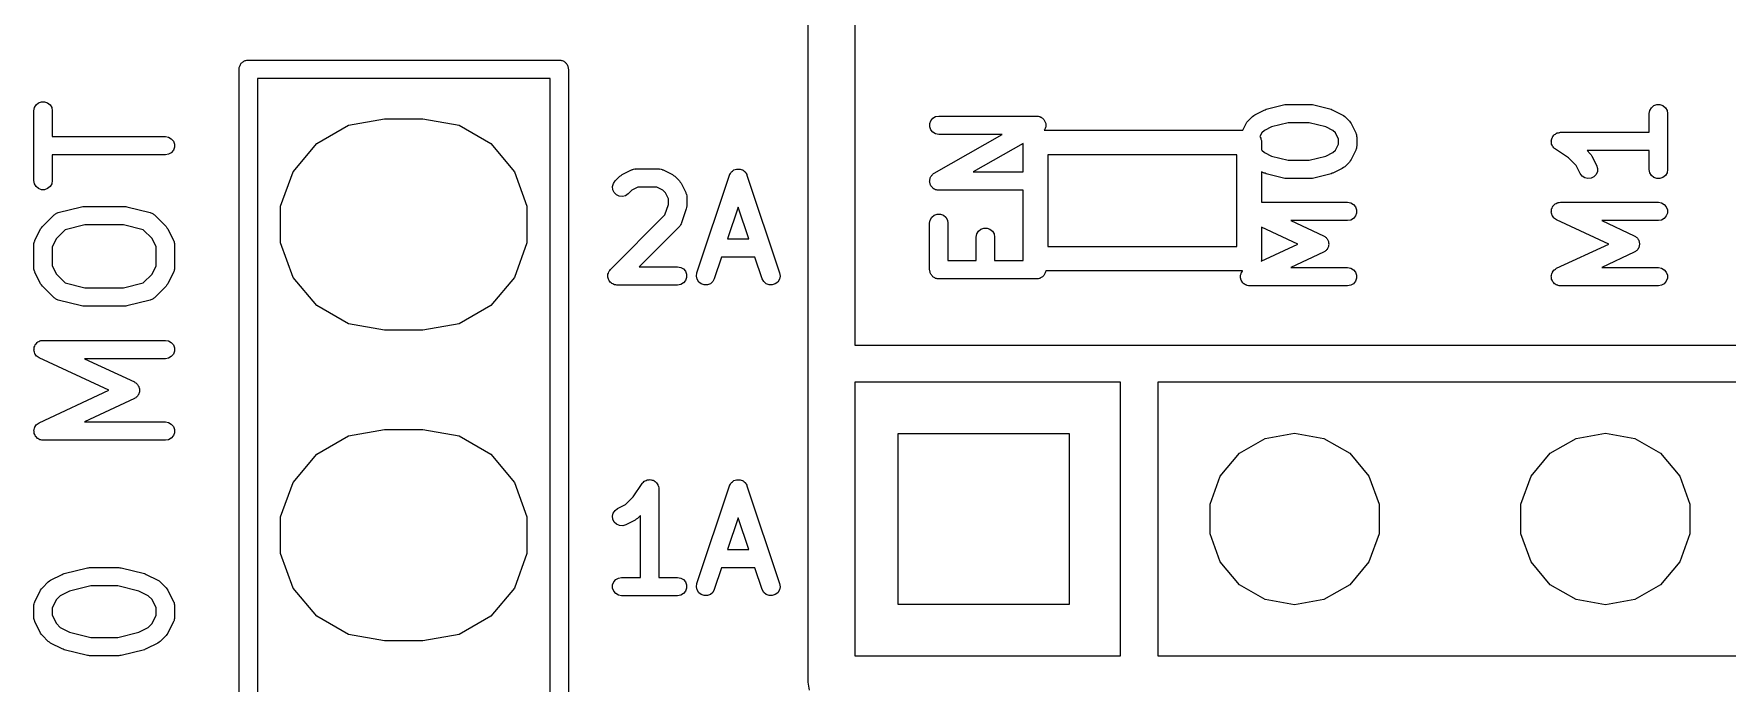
# Model space of a CAD drawing. Extents: x 10 to 287, y -200 to -10.
# Drawn here: x 80.48 to 94.31, y -108.34 to -103.03 of the extents above; entities that cross this region are included whole.
import ezdxf

# ---------------------------------------------------------------- set-up
doc = ezdxf.new("R2010")
doc.units = 0
doc.header["$MEASUREMENT"] = 0
doc.layers.add('BLACK', color=7, linetype='CONTINUOUS')

msp = doc.modelspace()

# ---------------------------------------------------------------- linework, layer by layer
at = {"layer": 'Black'}
for p, q in [((87.1855, -95.7199), (87.1855, -105.575)), ((86.8045, -108.331), (86.8045, -96.6533)), ((82.155, -103.32), (82.1561, -103.314)), ((82.155, -110.94), (82.155, -103.32)), ((82.1561, -103.307), (82.1584, -103.301)), ((82.1561, -103.314), (82.1561, -103.307)), ((82.1584, -103.301), (82.1595, -103.294)), ((82.1595, -103.294), (82.1628, -103.289)), ((82.1628, -103.289), (82.165, -103.282)), ((82.165, -103.282), (82.1693, -103.277)), ((82.1693, -103.277), (82.1725, -103.272)), ((82.1725, -103.272), (82.1776, -103.268)), ((82.1776, -103.268), (82.1818, -103.263)), ((82.1818, -103.263), (82.1875, -103.259)), ((82.1875, -103.259), (82.1925, -103.255)), ((82.1925, -103.255), (82.1987, -103.253)), ((82.1987, -103.253), (82.2043, -103.25)), ((82.2043, -103.25), (82.2108, -103.248)), ((82.2108, -103.248), (82.217, -103.246)), ((82.217, -103.246), (82.2235, -103.246)), ((82.2235, -103.246), (82.23, -103.245)), ((82.23, -103.245), (84.77, -103.245)), ((84.77, -103.245), (84.7765, -103.246)), ((84.7765, -103.246), (84.783, -103.246)), ((84.783, -103.246), (84.7892, -103.248)), ((84.7892, -103.248), (84.7957, -103.25)), ((84.7957, -103.25), (84.8013, -103.253)), ((84.8013, -103.253), (84.8075, -103.255)), ((84.8075, -103.255), (84.8125, -103.259)), ((84.8125, -103.259), (84.8182, -103.263)), ((84.8182, -103.263), (84.8224, -103.268)), ((84.8224, -103.268), (84.8275, -103.272)), ((84.8275, -103.272), (84.8307, -103.277)), ((84.8307, -103.277), (84.835, -103.282)), ((84.835, -103.282), (84.8372, -103.289)), ((84.8372, -103.289), (84.8405, -103.294)), ((84.8405, -103.294), (84.8416, -103.301)), ((84.8416, -103.301), (84.8439, -103.307)), ((84.8439, -103.307), (84.8439, -103.314)), ((84.8439, -103.314), (84.845, -103.32)), ((84.845, -103.32), (84.845, -110.94)), ((82.305, -103.395), (82.305, -110.865)), ((84.695, -103.395), (82.305, -103.395)), ((84.695, -110.865), (84.695, -103.395)), ((80.4774, -103.66), (80.4819, -103.634)), ((80.4819, -103.634), (80.4949, -103.611)), ((80.4949, -103.611), (80.5149, -103.595)), ((80.5149, -103.595), (80.5394, -103.586)), ((80.5394, -103.586), (80.5654, -103.586)), ((80.5654, -103.586), (80.5899, -103.595)), ((80.5899, -103.595), (80.6098, -103.611)), ((80.6098, -103.611), (80.6229, -103.634)), ((80.6229, -103.634), (80.6274, -103.66)), ((90.5461, -103.648), (90.6985, -103.61)), ((90.6985, -103.61), (90.7076, -103.609)), ((90.7076, -103.609), (90.7167, -103.608)), ((90.7167, -103.608), (90.9072, -103.608)), ((90.9072, -103.608), (90.9162, -103.609)), ((90.9162, -103.609), (90.9253, -103.61)), ((90.9253, -103.61), (91.0777, -103.648)), ((93.6945, -103.635), (93.7145, -103.618)), ((93.7145, -103.618), (93.7389, -103.609)), ((93.7389, -103.609), (93.765, -103.609)), ((93.765, -103.609), (93.7894, -103.618)), ((93.7894, -103.618), (93.8093, -103.635)), ((80.4774, -104.231), (80.4774, -103.66)), ((80.6274, -103.66), (80.6274, -103.87)), ((83.0483, -103.778), (83.3437, -103.726)), ((83.3437, -103.726), (83.6563, -103.726)), ((83.6563, -103.726), (83.9517, -103.778)), ((87.7981, -103.765), (87.807, -103.741)), ((87.7981, -103.791), (87.7981, -103.765)), ((87.807, -103.741), (87.8237, -103.721)), ((87.8237, -103.721), (87.8462, -103.708)), ((87.8462, -103.708), (87.8718, -103.703)), ((87.8718, -103.703), (88.6719, -103.703)), ((88.6719, -103.703), (88.6786, -103.704)), ((88.6786, -103.704), (88.6853, -103.704)), ((88.6853, -103.704), (88.6913, -103.707)), ((88.6913, -103.707), (88.6976, -103.708)), ((88.6976, -103.708), (88.7034, -103.711)), ((88.7034, -103.711), (88.7097, -103.713)), ((88.7097, -103.713), (88.7146, -103.717)), ((88.7146, -103.717), (88.7201, -103.721)), ((88.7201, -103.721), (88.7244, -103.726)), ((88.7244, -103.726), (88.7296, -103.73)), ((88.7296, -103.73), (88.7327, -103.736)), ((88.7327, -103.736), (88.7368, -103.741)), ((88.7368, -103.741), (88.7391, -103.747)), ((88.7391, -103.747), (88.7425, -103.753)), ((88.7425, -103.753), (88.7436, -103.759)), ((88.7436, -103.759), (88.7457, -103.765)), ((88.7457, -103.765), (88.7457, -103.772)), ((88.7457, -103.772), (88.7469, -103.778)), ((90.3554, -103.819), (90.3829, -103.764)), ((90.3829, -103.764), (90.3901, -103.754)), ((90.3901, -103.754), (90.397, -103.744)), ((90.397, -103.744), (90.4351, -103.706)), ((90.4351, -103.706), (90.4449, -103.699)), ((90.4449, -103.699), (90.4545, -103.692)), ((90.4545, -103.692), (90.5307, -103.654)), ((90.5307, -103.654), (90.5386, -103.652)), ((90.5386, -103.652), (90.5461, -103.648)), ((90.7259, -103.758), (90.5904, -103.792)), ((90.8979, -103.758), (90.7259, -103.758)), ((91.0334, -103.792), (90.8979, -103.758)), ((91.0777, -103.648), (91.0852, -103.652)), ((91.0852, -103.652), (91.0931, -103.654)), ((91.0931, -103.654), (91.1693, -103.692)), ((91.1693, -103.692), (91.1789, -103.699)), ((91.1789, -103.699), (91.1887, -103.706)), ((91.1887, -103.706), (91.2268, -103.744)), ((91.2268, -103.744), (91.2337, -103.754)), ((91.2337, -103.754), (91.2409, -103.764)), ((91.2409, -103.764), (91.279, -103.84)), ((93.677, -103.683), (93.6815, -103.657)), ((93.677, -103.836), (93.677, -103.683)), ((93.6815, -103.657), (93.6945, -103.635)), ((93.8093, -103.635), (93.8224, -103.657)), ((93.8224, -103.657), (93.8269, -103.683)), ((93.8269, -103.683), (93.8269, -104.14)), ((80.6274, -103.87), (81.5524, -103.87)), ((81.5524, -103.87), (81.578, -103.875)), ((81.578, -103.875), (81.6006, -103.888)), ((81.6006, -103.888), (81.6173, -103.908)), ((81.6173, -103.908), (81.6262, -103.932)), ((82.7886, -103.928), (83.0483, -103.778)), ((83.9517, -103.778), (84.2114, -103.928)), ((87.807, -103.816), (87.7981, -103.791)), ((87.8237, -103.835), (87.807, -103.816)), ((87.8462, -103.848), (87.8237, -103.835)), ((87.8347, -104.17), (88.3898, -103.853)), ((87.8718, -103.853), (87.8462, -103.848)), ((88.3898, -103.853), (87.8718, -103.853)), ((88.7368, -103.816), (88.7342, -103.819)), ((88.7342, -103.819), (90.3554, -103.819)), ((88.739, -103.81), (88.7368, -103.816)), ((88.7422, -103.804), (88.739, -103.81)), ((88.7434, -103.797), (88.7422, -103.804)), ((88.7457, -103.791), (88.7434, -103.797)), ((88.7469, -103.778), (88.7457, -103.785)), ((88.7457, -103.785), (88.7457, -103.791)), ((90.5115, -103.841), (90.4966, -103.871)), ((90.4966, -103.871), (90.4986, -103.877)), ((90.4986, -103.877), (90.503, -103.885)), ((90.503, -103.885), (90.5046, -103.893)), ((90.5046, -103.893), (90.5076, -103.902)), ((90.5076, -103.902), (90.5076, -103.91)), ((90.5076, -103.91), (90.5091, -103.919)), ((90.5324, -103.821), (90.5115, -103.841)), ((90.5904, -103.792), (90.5324, -103.821)), ((91.0914, -103.821), (91.0334, -103.792)), ((91.1123, -103.841), (91.0914, -103.821)), ((91.137, -103.891), (91.1123, -103.841)), ((91.137, -103.932), (91.137, -103.891)), ((91.279, -103.84), (91.2802, -103.844)), ((91.2802, -103.844), (91.2824, -103.848)), ((91.2824, -103.848), (91.2839, -103.856)), ((91.2839, -103.856), (91.2864, -103.865)), ((91.2864, -103.865), (91.2861, -103.869)), ((91.2861, -103.869), (91.2869, -103.873)), ((91.2869, -103.873), (91.2869, -103.95)), ((92.8771, -103.907), (92.8781, -103.903)), ((92.8781, -103.915), (92.8771, -103.907)), ((92.8781, -103.898), (92.8811, -103.89)), ((92.8781, -103.903), (92.8781, -103.898)), ((92.8811, -103.89), (92.8832, -103.881)), ((92.8832, -103.881), (92.8855, -103.878)), ((92.8855, -103.878), (92.887, -103.874)), ((92.887, -103.874), (92.8927, -103.867)), ((92.8927, -103.867), (92.8977, -103.86)), ((92.8977, -103.86), (92.901, -103.857)), ((92.901, -103.857), (92.9037, -103.854)), ((92.9037, -103.854), (92.9114, -103.85)), ((92.9114, -103.85), (92.9186, -103.844)), ((92.9186, -103.844), (92.9226, -103.843)), ((92.9226, -103.843), (92.9262, -103.841)), ((92.9262, -103.841), (92.935, -103.839)), ((92.935, -103.839), (92.9436, -103.837)), ((92.9436, -103.837), (92.9478, -103.837)), ((92.9478, -103.837), (92.9518, -103.836)), ((92.9518, -103.836), (93.677, -103.836)), ((81.5524, -104.02), (80.6274, -104.02)), ((80.6274, -104.02), (80.6274, -104.231)), ((81.578, -104.016), (81.5524, -104.02)), ((81.6006, -104.003), (81.578, -104.016)), ((81.6173, -103.983), (81.6006, -104.003)), ((81.6262, -103.958), (81.6173, -103.983)), ((81.6262, -103.932), (81.6262, -103.958)), ((82.5958, -104.158), (82.7886, -103.928)), ((84.2114, -103.928), (84.4042, -104.158)), ((88.5609, -103.928), (88.154, -104.16)), ((88.5609, -104.16), (88.5609, -103.928)), ((88.7616, -104.019), (88.7616, -104.769)), ((90.3084, -104.019), (88.7616, -104.019)), ((90.3084, -104.769), (90.3084, -104.019)), ((90.5091, -103.919), (90.5091, -103.976)), ((90.5091, -103.976), (90.5115, -103.981)), ((90.5115, -103.981), (90.5324, -104.002)), ((90.5324, -104.002), (90.5904, -104.031)), ((90.5904, -104.031), (90.7259, -104.065)), ((90.8979, -104.065), (91.0334, -104.031)), ((91.0334, -104.031), (91.0914, -104.002)), ((91.0914, -104.002), (91.1123, -103.981)), ((91.1123, -103.981), (91.137, -103.932)), ((91.279, -103.983), (91.2409, -104.059)), ((91.2802, -103.979), (91.279, -103.983)), ((91.2824, -103.975), (91.2802, -103.979)), ((91.2839, -103.966), (91.2824, -103.975)), ((91.2864, -103.958), (91.2839, -103.966)), ((91.2869, -103.95), (91.2861, -103.954)), ((91.2861, -103.954), (91.2864, -103.958)), ((92.8781, -103.924), (92.8781, -103.915)), ((92.8795, -103.928), (92.8781, -103.924)), ((92.8799, -103.932), (92.8795, -103.928)), ((92.8839, -103.94), (92.8799, -103.932)), ((92.887, -103.949), (92.8839, -103.94)), ((92.8896, -103.952), (92.887, -103.949)), ((92.8915, -103.956), (92.8896, -103.952)), ((92.8979, -103.962), (92.8915, -103.956)), ((92.9037, -103.969), (92.8979, -103.962)), ((92.9073, -103.971), (92.9037, -103.969)), ((92.9103, -103.974), (92.9073, -103.971)), ((93.0184, -104.046), (92.9103, -103.974)), ((93.0808, -104.108), (93.0184, -104.046)), ((93.677, -103.986), (93.1708, -103.986)), ((93.1708, -103.986), (93.1953, -104.011)), ((93.1953, -104.011), (93.2022, -104.021)), ((93.2022, -104.021), (93.2094, -104.03)), ((93.2094, -104.03), (93.2475, -104.106)), ((93.677, -104.14), (93.677, -103.986)), ((82.4932, -104.44), (82.5958, -104.158)), ((84.4042, -104.158), (84.5068, -104.44)), ((85.2755, -104.188), (85.2851, -104.181)), ((85.2851, -104.181), (85.3613, -104.143)), ((85.3613, -104.143), (85.3654, -104.142)), ((85.3654, -104.142), (85.3692, -104.139)), ((85.3692, -104.139), (85.3778, -104.138)), ((85.3778, -104.138), (85.3862, -104.135)), ((85.3862, -104.135), (85.3905, -104.136)), ((85.3905, -104.136), (85.3948, -104.135)), ((85.3948, -104.135), (85.5853, -104.135)), ((85.5853, -104.135), (85.5896, -104.136)), ((85.5896, -104.136), (85.5939, -104.135)), ((85.5939, -104.135), (85.6023, -104.138)), ((85.6023, -104.138), (85.6109, -104.139)), ((85.6109, -104.139), (85.6147, -104.142)), ((85.6147, -104.142), (85.6188, -104.143)), ((85.6188, -104.143), (85.695, -104.181)), ((85.695, -104.181), (85.7046, -104.188)), ((85.8952, -104.986), (86.1619, -104.186)), ((86.1619, -104.186), (86.1629, -104.184)), ((86.1629, -104.184), (86.1633, -104.182)), ((86.1633, -104.182), (86.1691, -104.173)), ((86.1691, -104.173), (86.1743, -104.163)), ((86.1743, -104.163), (86.1759, -104.162)), ((86.1759, -104.162), (86.1769, -104.16)), ((86.1769, -104.16), (86.1856, -104.153)), ((86.1856, -104.153), (86.1938, -104.146)), ((86.1938, -104.146), (86.1957, -104.145)), ((86.1957, -104.145), (86.1973, -104.144)), ((86.1973, -104.144), (86.2078, -104.14)), ((86.2078, -104.14), (86.218, -104.136)), ((86.218, -104.136), (86.22, -104.136)), ((86.22, -104.136), (86.222, -104.136)), ((86.222, -104.136), (86.233, -104.136)), ((86.233, -104.136), (86.244, -104.136)), ((86.244, -104.136), (86.246, -104.136)), ((86.246, -104.136), (86.248, -104.136)), ((86.248, -104.136), (86.2582, -104.14)), ((86.2582, -104.14), (86.2687, -104.144)), ((86.2687, -104.144), (86.2703, -104.145)), ((86.2703, -104.145), (86.2722, -104.146)), ((86.2722, -104.146), (86.2805, -104.153)), ((86.2805, -104.153), (86.2891, -104.16)), ((86.2891, -104.16), (86.2901, -104.162)), ((86.2901, -104.162), (86.2917, -104.163)), ((86.2917, -104.163), (86.2969, -104.173)), ((86.2969, -104.173), (86.3027, -104.182)), ((86.3027, -104.182), (86.3031, -104.184)), ((86.3031, -104.184), (86.3041, -104.186)), ((86.3041, -104.186), (86.5708, -104.986)), ((87.8113, -104.193), (87.8147, -104.187)), ((87.8147, -104.187), (87.8196, -104.183)), ((87.8196, -104.183), (87.8237, -104.178)), ((87.8237, -104.178), (87.8295, -104.174)), ((87.8295, -104.174), (87.8347, -104.17)), ((88.154, -104.16), (88.5609, -104.16)), ((90.5307, -104.169), (90.5091, -104.158)), ((90.5091, -104.158), (90.5091, -104.408)), ((90.5386, -104.171), (90.5307, -104.169)), ((90.5461, -104.175), (90.5386, -104.171)), ((90.6985, -104.213), (90.5461, -104.175)), ((90.7259, -104.065), (90.8979, -104.065)), ((91.0777, -104.175), (90.9253, -104.213)), ((91.0852, -104.171), (91.0777, -104.175)), ((91.0931, -104.169), (91.0852, -104.171)), ((91.1693, -104.131), (91.0931, -104.169)), ((91.1789, -104.124), (91.1693, -104.131)), ((91.1887, -104.117), (91.1789, -104.124)), ((91.2268, -104.079), (91.1887, -104.117)), ((91.2337, -104.069), (91.2268, -104.079)), ((91.2409, -104.059), (91.2337, -104.069)), ((93.1134, -104.174), (93.0808, -104.108)), ((93.1289, -104.194), (93.1134, -104.174)), ((93.243, -104.181), (93.2251, -104.2)), ((93.2533, -104.157), (93.243, -104.181)), ((93.2475, -104.106), (93.2549, -104.131)), ((93.2549, -104.131), (93.2533, -104.157)), ((93.6815, -104.166), (93.677, -104.14)), ((93.6945, -104.188), (93.6815, -104.166)), ((93.8224, -104.166), (93.8093, -104.188)), ((93.8269, -104.14), (93.8224, -104.166)), ((80.4819, -104.257), (80.4774, -104.231)), ((80.4949, -104.279), (80.4819, -104.257)), ((80.5149, -104.296), (80.4949, -104.279)), ((80.5394, -104.305), (80.5149, -104.296)), ((80.5654, -104.305), (80.5394, -104.305)), ((80.5899, -104.296), (80.5654, -104.305)), ((80.6098, -104.279), (80.5899, -104.296)), ((80.6229, -104.257), (80.6098, -104.279)), ((80.6274, -104.231), (80.6229, -104.257)), ((85.2059, -104.28), (85.2126, -104.254)), ((85.2081, -104.305), (85.2059, -104.28)), ((85.2191, -104.329), (85.2081, -104.305)), ((85.2126, -104.254), (85.2275, -104.233)), ((85.2275, -104.233), (85.2656, -104.195)), ((85.2656, -104.195), (85.2755, -104.188)), ((85.363, -104.31), (85.3335, -104.339)), ((85.4125, -104.285), (85.363, -104.31)), ((85.5676, -104.285), (85.4125, -104.285)), ((85.6171, -104.31), (85.5676, -104.285)), ((85.638, -104.33), (85.6171, -104.31)), ((85.7046, -104.188), (85.7145, -104.195)), ((85.7145, -104.195), (85.7526, -104.233)), ((85.7526, -104.233), (85.7595, -104.243)), ((85.7595, -104.243), (85.7666, -104.253)), ((85.7666, -104.253), (85.8047, -104.329)), ((87.7969, -104.235), (87.7981, -104.229)), ((87.7981, -104.242), (87.7969, -104.235)), ((87.7981, -104.222), (87.8004, -104.216)), ((87.7981, -104.229), (87.7981, -104.222)), ((87.7981, -104.248), (87.7981, -104.242)), ((87.8002, -104.254), (87.7981, -104.248)), ((87.8013, -104.261), (87.8002, -104.254)), ((87.8004, -104.216), (87.8016, -104.209)), ((87.8047, -104.266), (87.8013, -104.261)), ((87.8016, -104.209), (87.8048, -104.204)), ((87.807, -104.273), (87.8047, -104.266)), ((87.8048, -104.204), (87.807, -104.198)), ((87.807, -104.198), (87.8113, -104.193)), ((87.8111, -104.278), (87.807, -104.273)), ((87.8142, -104.283), (87.8111, -104.278)), ((87.8194, -104.288), (87.8142, -104.283)), ((87.8237, -104.293), (87.8194, -104.288)), ((87.8292, -104.296), (87.8237, -104.293)), ((87.8341, -104.3), (87.8292, -104.296)), ((87.8404, -104.302), (87.8341, -104.3)), ((87.8462, -104.306), (87.8404, -104.302)), ((87.8525, -104.307), (87.8462, -104.306)), ((87.8585, -104.309), (87.8525, -104.307)), ((87.8652, -104.309), (87.8585, -104.309)), ((87.8718, -104.31), (87.8652, -104.309)), ((88.5609, -104.31), (87.8718, -104.31)), ((88.5609, -104.869), (88.5609, -104.31)), ((90.7076, -104.213), (90.6985, -104.213)), ((90.7167, -104.215), (90.7076, -104.213)), ((90.9072, -104.215), (90.7167, -104.215)), ((90.9162, -104.213), (90.9072, -104.215)), ((90.9253, -104.213), (90.9162, -104.213)), ((93.1506, -104.209), (93.1289, -104.194)), ((93.176, -104.215), (93.1506, -104.209)), ((93.2018, -104.212), (93.176, -104.215)), ((93.2251, -104.2), (93.2018, -104.212)), ((93.7145, -104.205), (93.6945, -104.188)), ((93.7389, -104.214), (93.7145, -104.205)), ((93.765, -104.214), (93.7389, -104.214)), ((93.7894, -104.205), (93.765, -104.214)), ((93.8093, -104.188), (93.7894, -104.205)), ((80.677, -104.492), (80.8675, -104.444)), ((80.8675, -104.444), (80.8767, -104.443)), ((80.8767, -104.443), (80.8857, -104.442)), ((80.8857, -104.442), (81.219, -104.442)), ((81.219, -104.442), (81.2281, -104.443)), ((81.2281, -104.443), (81.2372, -104.444)), ((81.2372, -104.444), (81.4277, -104.492)), ((82.4932, -104.74), (82.4932, -104.44)), ((84.5068, -104.44), (84.5068, -104.74)), ((85.2375, -104.347), (85.2191, -104.329)), ((85.2611, -104.358), (85.2375, -104.347)), ((85.287, -104.361), (85.2611, -104.358)), ((85.3122, -104.354), (85.287, -104.361)), ((85.3335, -104.339), (85.3122, -104.354)), ((85.6341, -104.512), (85.6628, -104.426)), ((85.6628, -104.38), (85.638, -104.33)), ((85.6628, -104.426), (85.6628, -104.38)), ((85.8088, -104.462), (85.7707, -104.576)), ((85.8047, -104.329), (85.806, -104.333)), ((85.806, -104.333), (85.8081, -104.337)), ((85.8081, -104.337), (85.8096, -104.345)), ((85.8105, -104.45), (85.8088, -104.462)), ((85.8096, -104.345), (85.8121, -104.354)), ((85.8126, -104.438), (85.8105, -104.45)), ((85.8121, -104.354), (85.8119, -104.358)), ((85.8119, -104.358), (85.8126, -104.362)), ((85.8126, -104.362), (85.8126, -104.438)), ((86.233, -104.447), (86.1465, -104.706)), ((86.3195, -104.706), (86.233, -104.447)), ((90.5091, -104.408), (91.212, -104.408)), ((91.212, -104.408), (91.2376, -104.412)), ((91.2376, -104.412), (91.2601, -104.425)), ((91.2601, -104.425), (91.2768, -104.445)), ((91.2768, -104.445), (91.2857, -104.47)), ((92.8792, -104.467), (92.8795, -104.463)), ((92.8795, -104.463), (92.8836, -104.455)), ((92.8836, -104.455), (92.887, -104.445)), ((92.887, -104.445), (92.8891, -104.443)), ((92.8891, -104.443), (92.8905, -104.44)), ((92.8905, -104.44), (92.8974, -104.433)), ((92.8974, -104.433), (92.9037, -104.425)), ((92.9037, -104.425), (92.9065, -104.424)), ((92.9065, -104.424), (92.9089, -104.422)), ((92.9089, -104.422), (92.9178, -104.417)), ((92.9178, -104.417), (92.9262, -104.412)), ((92.9262, -104.412), (92.9295, -104.412)), ((92.9295, -104.412), (92.9325, -104.411)), ((92.9325, -104.411), (92.9422, -104.41)), ((92.9422, -104.41), (92.9518, -104.408)), ((92.9518, -104.408), (93.7519, -104.408)), ((93.7519, -104.408), (93.7776, -104.412)), ((93.7776, -104.412), (93.8001, -104.425)), ((93.8001, -104.425), (93.8168, -104.445)), ((93.8168, -104.445), (93.8257, -104.47)), ((80.547, -104.606), (80.6422, -104.511)), ((80.6422, -104.511), (80.6481, -104.507)), ((80.6481, -104.507), (80.6533, -104.502)), ((80.6533, -104.502), (80.6587, -104.5)), ((80.6587, -104.5), (80.6635, -104.496)), ((80.6635, -104.496), (80.6705, -104.494)), ((80.6705, -104.494), (80.677, -104.492)), ((80.8949, -104.592), (80.7336, -104.632)), ((81.2098, -104.592), (80.8949, -104.592)), ((81.3712, -104.632), (81.2098, -104.592)), ((81.4277, -104.492), (81.4343, -104.494)), ((81.4343, -104.494), (81.4412, -104.496)), ((81.4412, -104.496), (81.4461, -104.5)), ((81.4461, -104.5), (81.4515, -104.502)), ((81.4515, -104.502), (81.4567, -104.507)), ((81.4567, -104.507), (81.4626, -104.511)), ((81.4626, -104.511), (81.5578, -104.606)), ((85.1894, -104.957), (85.6341, -104.512)), ((85.7551, -104.602), (85.7526, -104.606)), ((85.7583, -104.599), (85.7551, -104.602)), ((85.7625, -104.592), (85.7583, -104.599)), ((85.7675, -104.584), (85.7625, -104.592)), ((85.7686, -104.58), (85.7675, -104.584)), ((85.7707, -104.576), (85.7686, -104.58)), ((87.7969, -104.578), (87.8014, -104.553)), ((87.7969, -104.959), (87.7969, -104.578)), ((87.8014, -104.553), (87.8144, -104.53)), ((87.8144, -104.53), (87.8344, -104.513)), ((87.8344, -104.513), (87.8588, -104.504)), ((87.8588, -104.504), (87.8849, -104.504)), ((87.8849, -104.504), (87.9093, -104.513)), ((87.9093, -104.513), (87.9292, -104.53)), ((87.9292, -104.53), (87.9423, -104.553)), ((87.9423, -104.553), (87.9468, -104.578)), ((87.9468, -104.578), (87.9468, -104.884)), ((91.212, -104.558), (90.7496, -104.558)), ((90.7496, -104.558), (91.015, -104.682)), ((91.2376, -104.553), (91.212, -104.558)), ((91.2601, -104.54), (91.2376, -104.553)), ((91.2768, -104.52), (91.2601, -104.54)), ((91.2857, -104.496), (91.2768, -104.52)), ((91.2857, -104.47), (91.2857, -104.496)), ((92.8772, -104.489), (92.8781, -104.48)), ((92.8781, -104.493), (92.8772, -104.489)), ((92.8781, -104.47), (92.8792, -104.467)), ((92.8781, -104.48), (92.8781, -104.47)), ((92.8781, -104.496), (92.8781, -104.493)), ((92.8814, -104.505), (92.8781, -104.496)), ((92.8839, -104.515), (92.8814, -104.505)), ((92.8858, -104.517), (92.8839, -104.515)), ((92.887, -104.52), (92.8858, -104.517)), ((92.8932, -104.528), (92.887, -104.52)), ((92.8989, -104.536), (92.8932, -104.528)), ((92.9016, -104.538), (92.8989, -104.536)), ((92.9037, -104.54), (92.9016, -104.538)), ((92.9122, -104.545), (92.9037, -104.54)), ((92.9202, -104.551), (92.9122, -104.545)), ((93.3462, -104.75), (92.9202, -104.551)), ((93.7519, -104.558), (93.2896, -104.558)), ((93.2896, -104.558), (93.555, -104.682)), ((93.7776, -104.553), (93.7519, -104.558)), ((93.8001, -104.54), (93.7776, -104.553)), ((93.8168, -104.52), (93.8001, -104.54)), ((93.8257, -104.496), (93.8168, -104.52)), ((93.8257, -104.47), (93.8257, -104.496)), ((80.4779, -104.746), (80.4804, -104.738)), ((80.4804, -104.738), (80.4819, -104.729)), ((80.4819, -104.729), (80.4841, -104.725)), ((80.4841, -104.725), (80.4853, -104.721)), ((80.4853, -104.721), (80.5329, -104.626)), ((80.5329, -104.626), (80.5401, -104.616)), ((80.5401, -104.616), (80.547, -104.606)), ((80.6616, -104.704), (80.6274, -104.772)), ((80.7336, -104.632), (80.6616, -104.704)), ((81.4431, -104.704), (81.3712, -104.632)), ((81.4774, -104.772), (81.4431, -104.704)), ((81.5578, -104.606), (81.5647, -104.616)), ((81.5647, -104.616), (81.5718, -104.626)), ((81.5718, -104.626), (81.6195, -104.721)), ((81.6195, -104.721), (81.6207, -104.725)), ((81.6207, -104.725), (81.6229, -104.729)), ((81.6229, -104.729), (81.6244, -104.738)), ((81.6244, -104.738), (81.6269, -104.746)), ((82.5958, -105.022), (82.4932, -104.74)), ((84.5068, -104.74), (84.4042, -105.022)), ((85.7526, -104.606), (85.4233, -104.935)), ((86.1465, -104.706), (86.3195, -104.706)), ((88.1779, -104.692), (88.1824, -104.667)), ((88.1779, -104.884), (88.1779, -104.692)), ((88.1824, -104.667), (88.1954, -104.644)), ((88.1954, -104.644), (88.2154, -104.628)), ((88.2154, -104.628), (88.2398, -104.619)), ((88.2398, -104.619), (88.2659, -104.619)), ((88.2659, -104.619), (88.2903, -104.628)), ((88.2903, -104.628), (88.3102, -104.644)), ((88.3102, -104.644), (88.3233, -104.667)), ((88.3233, -104.667), (88.3278, -104.692)), ((88.3278, -104.692), (88.3278, -104.884)), ((90.8062, -104.75), (90.5091, -104.611)), ((90.5091, -104.611), (90.5091, -104.869)), ((91.015, -104.682), (91.0204, -104.685)), ((91.0204, -104.685), (91.0263, -104.688)), ((91.0263, -104.688), (91.031, -104.693)), ((91.031, -104.693), (91.0363, -104.697)), ((91.0363, -104.697), (91.0401, -104.702)), ((91.0401, -104.702), (91.0447, -104.707)), ((91.0447, -104.707), (91.0475, -104.713)), ((91.0475, -104.713), (91.0513, -104.718)), ((91.0513, -104.718), (91.053, -104.724)), ((91.053, -104.724), (91.0557, -104.73)), ((91.0557, -104.73), (91.0563, -104.737)), ((91.0563, -104.737), (91.058, -104.743)), ((93.555, -104.682), (93.5604, -104.685)), ((93.5604, -104.685), (93.5663, -104.688)), ((93.5663, -104.688), (93.571, -104.693)), ((93.571, -104.693), (93.5763, -104.697)), ((93.5763, -104.697), (93.5801, -104.702)), ((93.5801, -104.702), (93.5847, -104.707)), ((93.5847, -104.707), (93.5875, -104.713)), ((93.5875, -104.713), (93.5913, -104.718)), ((93.5913, -104.718), (93.593, -104.724)), ((93.593, -104.724), (93.5957, -104.73)), ((93.5957, -104.73), (93.5963, -104.737)), ((93.5963, -104.737), (93.598, -104.743)), ((80.4774, -104.755), (80.4781, -104.751)), ((80.4774, -104.945), (80.4774, -104.755)), ((80.4781, -104.751), (80.4779, -104.746)), ((80.6274, -104.772), (80.6274, -104.928)), ((81.4774, -104.928), (81.4774, -104.772)), ((81.6269, -104.746), (81.6266, -104.751)), ((81.6266, -104.751), (81.6274, -104.755)), ((81.6274, -104.755), (81.6274, -104.945)), ((86.0965, -104.856), (86.0374, -105.034)), ((86.3695, -104.856), (86.0965, -104.856)), ((86.4286, -105.034), (86.3695, -104.856)), ((88.5624, -104.878), (88.5609, -104.869)), ((88.5624, -104.884), (88.5624, -104.878)), ((88.7616, -104.769), (90.3084, -104.769)), ((90.5065, -104.889), (90.8062, -104.75)), ((90.5091, -104.869), (90.5076, -104.878)), ((90.5076, -104.878), (90.5076, -104.886)), ((91.015, -104.817), (90.7496, -104.941)), ((91.0204, -104.814), (91.015, -104.817)), ((91.0263, -104.811), (91.0204, -104.814)), ((91.031, -104.806), (91.0263, -104.811)), ((91.0363, -104.803), (91.031, -104.806)), ((91.0401, -104.797), (91.0363, -104.803)), ((91.0447, -104.793), (91.0401, -104.797)), ((91.0475, -104.787), (91.0447, -104.793)), ((91.0513, -104.781), (91.0475, -104.787)), ((91.053, -104.775), (91.0513, -104.781)), ((91.0557, -104.769), (91.053, -104.775)), ((91.0563, -104.762), (91.0557, -104.769)), ((91.058, -104.756), (91.0563, -104.762)), ((91.058, -104.743), (91.0574, -104.75)), ((91.0574, -104.75), (91.058, -104.756)), ((92.9202, -104.948), (93.3462, -104.75)), ((93.555, -104.817), (93.2896, -104.941)), ((93.5604, -104.814), (93.555, -104.817)), ((93.5663, -104.811), (93.5604, -104.814)), ((93.571, -104.806), (93.5663, -104.811)), ((93.5763, -104.803), (93.571, -104.806)), ((93.5801, -104.797), (93.5763, -104.803)), ((93.5847, -104.793), (93.5801, -104.797)), ((93.5875, -104.787), (93.5847, -104.793)), ((93.5913, -104.781), (93.5875, -104.787)), ((93.593, -104.775), (93.5913, -104.781)), ((93.5957, -104.769), (93.593, -104.775)), ((93.5963, -104.762), (93.5957, -104.769)), ((93.598, -104.756), (93.5963, -104.762)), ((93.598, -104.743), (93.5974, -104.75)), ((93.5974, -104.75), (93.598, -104.756)), ((80.4781, -104.949), (80.4774, -104.945)), ((80.4779, -104.954), (80.4781, -104.949)), ((80.4804, -104.962), (80.4779, -104.954)), ((80.4819, -104.971), (80.4804, -104.962)), ((80.4841, -104.975), (80.4819, -104.971)), ((80.4853, -104.979), (80.4841, -104.975)), ((80.5329, -105.074), (80.4853, -104.979)), ((80.6274, -104.928), (80.6616, -104.996)), ((80.6616, -104.996), (80.7336, -105.068)), ((81.3712, -105.068), (81.4431, -104.996)), ((81.4431, -104.996), (81.4774, -104.928)), ((81.6195, -104.979), (81.5718, -105.074)), ((81.6207, -104.975), (81.6195, -104.979)), ((81.6229, -104.971), (81.6207, -104.975)), ((81.6244, -104.962), (81.6229, -104.971)), ((81.6269, -104.954), (81.6244, -104.962)), ((81.6274, -104.945), (81.6266, -104.949)), ((81.6266, -104.949), (81.6269, -104.954)), ((85.1678, -105.003), (85.1686, -105)), ((85.1686, -105.013), (85.1678, -105.003)), ((85.1686, -104.997), (85.172, -104.988)), ((85.1686, -105), (85.1686, -104.997)), ((85.1686, -105.023), (85.1686, -105.013)), ((85.172, -104.988), (85.1745, -104.978)), ((85.1745, -104.978), (85.1764, -104.976)), ((85.1764, -104.976), (85.1775, -104.972)), ((85.1775, -104.972), (85.1838, -104.965)), ((85.1838, -104.965), (85.1894, -104.957)), ((85.4233, -104.935), (85.7377, -104.935)), ((85.7377, -104.935), (85.7633, -104.94)), ((85.7633, -104.94), (85.7859, -104.953)), ((85.7859, -104.953), (85.8026, -104.972)), ((85.8026, -104.972), (85.8115, -104.997)), ((85.8115, -104.997), (85.8115, -105.023)), ((85.8914, -105.012), (85.8952, -104.986)), ((85.8966, -105.037), (85.8914, -105.012)), ((86.5746, -105.012), (86.5694, -105.037)), ((86.5708, -104.986), (86.5746, -105.012)), ((87.7981, -104.966), (87.7969, -104.959)), ((87.7981, -104.972), (87.7981, -104.966)), ((87.8003, -104.978), (87.7981, -104.972)), ((87.8014, -104.985), (87.8003, -104.978)), ((87.8047, -104.99), (87.8014, -104.985)), ((87.807, -104.997), (87.8047, -104.99)), ((87.8112, -105.002), (87.807, -104.997)), ((87.8144, -105.007), (87.8112, -105.002)), ((87.8195, -105.012), (87.8144, -105.007)), ((87.8237, -105.017), (87.8195, -105.012)), ((87.8294, -105.02), (87.8237, -105.017)), ((87.9468, -104.884), (88.1779, -104.884)), ((88.3278, -104.884), (88.5624, -104.884)), ((88.7201, -105.017), (88.7144, -105.02)), ((88.7243, -105.012), (88.7201, -105.017)), ((88.7293, -105.007), (88.7243, -105.012)), ((88.7326, -105.002), (88.7293, -105.007)), ((88.7368, -104.997), (88.7326, -105.002)), ((88.7391, -104.99), (88.7368, -104.997)), ((88.7424, -104.985), (88.7391, -104.99)), ((88.7435, -104.978), (88.7424, -104.985)), ((88.7457, -104.972), (88.7435, -104.978)), ((90.3547, -104.969), (88.7457, -104.969)), ((88.7457, -104.969), (88.7457, -104.972)), ((90.3372, -105.01), (90.3381, -105.007)), ((90.3381, -105.02), (90.3372, -105.01)), ((90.3381, -105.003), (90.3414, -104.994)), ((90.3381, -105.007), (90.3381, -105.003)), ((90.3414, -104.994), (90.3439, -104.985)), ((90.3439, -104.985), (90.3458, -104.982)), ((90.3458, -104.982), (90.347, -104.979)), ((90.347, -104.979), (90.3532, -104.971)), ((90.3532, -104.971), (90.3547, -104.969)), ((90.5076, -104.886), (90.5065, -104.889)), ((90.7496, -104.941), (91.212, -104.941)), ((91.212, -104.941), (91.2376, -104.946)), ((91.2376, -104.946), (91.2601, -104.959)), ((91.2601, -104.959), (91.2768, -104.979)), ((91.2768, -104.979), (91.2857, -105.003)), ((91.2857, -105.003), (91.2857, -105.029)), ((92.8772, -105.01), (92.8781, -105.007)), ((92.8781, -105.02), (92.8772, -105.01)), ((92.8781, -105.003), (92.8814, -104.994)), ((92.8781, -105.007), (92.8781, -105.003)), ((92.8814, -104.994), (92.8839, -104.985)), ((92.8839, -104.985), (92.8858, -104.982)), ((92.8858, -104.982), (92.887, -104.979)), ((92.887, -104.979), (92.8932, -104.971)), ((92.8932, -104.971), (92.8989, -104.963)), ((92.8989, -104.963), (92.9016, -104.961)), ((92.9016, -104.961), (92.9037, -104.959)), ((92.9037, -104.959), (92.9122, -104.954)), ((92.9122, -104.954), (92.9202, -104.948)), ((93.2896, -104.941), (93.7519, -104.941)), ((93.7519, -104.941), (93.7776, -104.946)), ((93.7776, -104.946), (93.8001, -104.959)), ((93.8001, -104.959), (93.8168, -104.979)), ((93.8168, -104.979), (93.8257, -105.003)), ((93.8257, -105.003), (93.8257, -105.029)), ((80.5401, -105.084), (80.5329, -105.074)), ((80.547, -105.094), (80.5401, -105.084)), ((80.6422, -105.189), (80.547, -105.094)), ((80.7336, -105.068), (80.8949, -105.108)), ((80.8949, -105.108), (81.2098, -105.108)), ((81.2098, -105.108), (81.3712, -105.068)), ((81.5578, -105.094), (81.4626, -105.189)), ((81.5647, -105.084), (81.5578, -105.094)), ((81.5718, -105.074), (81.5647, -105.084)), ((82.7886, -105.252), (82.5958, -105.022)), ((84.4042, -105.022), (84.2114, -105.252)), ((85.1697, -105.026), (85.1686, -105.023)), ((85.17, -105.029), (85.1697, -105.026)), ((85.1742, -105.038), (85.17, -105.029)), ((85.1775, -105.047), (85.1742, -105.038)), ((85.1796, -105.05), (85.1775, -105.047)), ((85.181, -105.053), (85.1796, -105.05)), ((85.1879, -105.06), (85.181, -105.053)), ((85.1942, -105.067), (85.1879, -105.06)), ((85.1971, -105.069), (85.1942, -105.067)), ((85.1994, -105.071), (85.1971, -105.069)), ((85.2083, -105.075), (85.1994, -105.071)), ((85.2168, -105.08), (85.2083, -105.075)), ((85.22, -105.081), (85.2168, -105.08)), ((85.223, -105.082), (85.22, -105.081)), ((85.2328, -105.083), (85.223, -105.082)), ((85.2424, -105.085), (85.2328, -105.083)), ((85.7377, -105.085), (85.2424, -105.085)), ((85.7633, -105.08), (85.7377, -105.085)), ((85.7859, -105.067), (85.7633, -105.08)), ((85.8026, -105.047), (85.7859, -105.067)), ((85.8115, -105.023), (85.8026, -105.047)), ((85.9102, -105.06), (85.8966, -105.037)), ((85.9306, -105.076), (85.9102, -105.06)), ((85.9553, -105.084), (85.9306, -105.076)), ((85.9813, -105.083), (85.9553, -105.084)), ((86.0055, -105.074), (85.9813, -105.083)), ((86.025, -105.057), (86.0055, -105.074)), ((86.0374, -105.034), (86.025, -105.057)), ((86.441, -105.057), (86.4286, -105.034)), ((86.4605, -105.074), (86.441, -105.057)), ((86.4847, -105.083), (86.4605, -105.074)), ((86.5107, -105.084), (86.4847, -105.083)), ((86.5354, -105.076), (86.5107, -105.084)), ((86.5558, -105.06), (86.5354, -105.076)), ((86.5694, -105.037), (86.5558, -105.06)), ((87.8344, -105.024), (87.8294, -105.02)), ((87.8405, -105.026), (87.8344, -105.024)), ((87.8462, -105.03), (87.8405, -105.026)), ((87.8527, -105.031), (87.8462, -105.03)), ((87.8588, -105.033), (87.8527, -105.031)), ((87.8654, -105.033), (87.8588, -105.033)), ((87.8718, -105.034), (87.8654, -105.033)), ((88.6719, -105.034), (87.8718, -105.034)), ((88.6784, -105.033), (88.6719, -105.034)), ((88.685, -105.033), (88.6784, -105.033)), ((88.6911, -105.031), (88.685, -105.033)), ((88.6976, -105.03), (88.6911, -105.031)), ((88.7033, -105.026), (88.6976, -105.03)), ((88.7094, -105.024), (88.7033, -105.026)), ((88.7144, -105.02), (88.7094, -105.024)), ((90.3381, -105.029), (90.3381, -105.02)), ((90.3392, -105.032), (90.3381, -105.029)), ((90.3395, -105.036), (90.3392, -105.032)), ((90.3436, -105.045), (90.3395, -105.036)), ((90.347, -105.054), (90.3436, -105.045)), ((90.3491, -105.056), (90.347, -105.054)), ((90.3505, -105.059), (90.3491, -105.056)), ((90.3574, -105.066), (90.3505, -105.059)), ((90.3637, -105.074), (90.3574, -105.066)), ((90.3665, -105.075), (90.3637, -105.074)), ((90.3689, -105.078), (90.3665, -105.075)), ((90.3778, -105.082), (90.3689, -105.078)), ((90.3862, -105.087), (90.3778, -105.082)), ((90.3895, -105.087), (90.3862, -105.087)), ((90.3925, -105.089), (90.3895, -105.087)), ((90.4022, -105.09), (90.3925, -105.089)), ((90.4119, -105.091), (90.4022, -105.09)), ((91.212, -105.091), (90.4119, -105.091)), ((91.2376, -105.087), (91.212, -105.091)), ((91.2601, -105.074), (91.2376, -105.087)), ((91.2768, -105.054), (91.2601, -105.074)), ((91.2857, -105.029), (91.2768, -105.054)), ((92.8781, -105.029), (92.8781, -105.02)), ((92.8792, -105.032), (92.8781, -105.029)), ((92.8795, -105.036), (92.8792, -105.032)), ((92.8836, -105.045), (92.8795, -105.036)), ((92.887, -105.054), (92.8836, -105.045)), ((92.8891, -105.056), (92.887, -105.054)), ((92.8905, -105.059), (92.8891, -105.056)), ((92.8974, -105.066), (92.8905, -105.059)), ((92.9037, -105.074), (92.8974, -105.066)), ((92.9065, -105.075), (92.9037, -105.074)), ((92.9089, -105.078), (92.9065, -105.075)), ((92.9178, -105.082), (92.9089, -105.078)), ((92.9262, -105.087), (92.9178, -105.082)), ((92.9295, -105.087), (92.9262, -105.087)), ((92.9325, -105.089), (92.9295, -105.087)), ((92.9422, -105.09), (92.9325, -105.089)), ((92.9518, -105.091), (92.9422, -105.09)), ((93.7519, -105.091), (92.9518, -105.091)), ((93.7776, -105.087), (93.7519, -105.091)), ((93.8001, -105.074), (93.7776, -105.087)), ((93.8168, -105.054), (93.8001, -105.074)), ((93.8257, -105.029), (93.8168, -105.054)), ((80.6481, -105.193), (80.6422, -105.189)), ((80.6533, -105.198), (80.6481, -105.193)), ((80.6587, -105.2), (80.6533, -105.198)), ((80.6635, -105.204), (80.6587, -105.2)), ((80.6705, -105.206), (80.6635, -105.204)), ((80.677, -105.208), (80.6705, -105.206)), ((80.8675, -105.256), (80.677, -105.208)), ((80.8767, -105.257), (80.8675, -105.256)), ((80.8857, -105.258), (80.8767, -105.257)), ((81.219, -105.258), (80.8857, -105.258)), ((81.2281, -105.257), (81.219, -105.258)), ((81.2372, -105.256), (81.2281, -105.257)), ((81.4277, -105.208), (81.2372, -105.256)), ((81.4343, -105.206), (81.4277, -105.208)), ((81.4412, -105.204), (81.4343, -105.206)), ((81.4461, -105.2), (81.4412, -105.204)), ((81.4515, -105.198), (81.4461, -105.2)), ((81.4567, -105.193), (81.4515, -105.198)), ((81.4626, -105.189), (81.4567, -105.193)), ((83.0483, -105.402), (82.7886, -105.252)), ((84.2114, -105.252), (83.9517, -105.402)), ((83.3437, -105.454), (83.0483, -105.402)), ((83.9517, -105.402), (83.6563, -105.454)), ((80.4896, -105.572), (80.491, -105.569)), ((80.491, -105.569), (80.4979, -105.562)), ((80.4979, -105.562), (80.5042, -105.554)), ((80.5042, -105.554), (80.507, -105.553)), ((80.507, -105.553), (80.5094, -105.55)), ((80.5094, -105.55), (80.5183, -105.546)), ((80.5183, -105.546), (80.5267, -105.541)), ((80.5267, -105.541), (80.53, -105.541)), ((80.53, -105.541), (80.533, -105.539)), ((80.533, -105.539), (80.5427, -105.539)), ((80.5427, -105.539), (80.5524, -105.537)), ((80.5524, -105.537), (81.5524, -105.537)), ((81.5524, -105.537), (81.578, -105.541)), ((81.578, -105.541), (81.6006, -105.554)), ((81.6006, -105.554), (81.6173, -105.574)), ((83.6563, -105.454), (83.3437, -105.454)), ((80.4777, -105.618), (80.4785, -105.609)), ((80.4785, -105.622), (80.4777, -105.618)), ((80.4785, -105.599), (80.4797, -105.596)), ((80.4785, -105.609), (80.4785, -105.599)), ((80.4785, -105.625), (80.4785, -105.622)), ((80.4819, -105.634), (80.4785, -105.625)), ((80.4797, -105.596), (80.4799, -105.592)), ((80.4799, -105.592), (80.4841, -105.584)), ((80.4844, -105.644), (80.4819, -105.634)), ((80.4841, -105.584), (80.4874, -105.574)), ((80.4863, -105.646), (80.4844, -105.644)), ((80.4874, -105.649), (80.4863, -105.646)), ((80.4874, -105.574), (80.4896, -105.572)), ((80.4937, -105.657), (80.4874, -105.649)), ((80.4993, -105.665), (80.4937, -105.657)), ((80.502, -105.667), (80.4993, -105.665)), ((80.5042, -105.669), (80.502, -105.667)), ((80.5126, -105.674), (80.5042, -105.669)), ((80.5207, -105.68), (80.5126, -105.674)), ((81.0893, -105.945), (80.5207, -105.68)), ((81.5524, -105.687), (80.8904, -105.687)), ((80.8904, -105.687), (81.2984, -105.877)), ((81.578, -105.682), (81.5524, -105.687)), ((81.6006, -105.669), (81.578, -105.682)), ((81.6173, -105.649), (81.6006, -105.669)), ((81.6173, -105.574), (81.6262, -105.599)), ((81.6262, -105.625), (81.6173, -105.649)), ((81.6262, -105.599), (81.6262, -105.625)), ((87.1855, -105.575), (107.124, -105.575)), ((80.5207, -106.211), (81.0893, -105.945)), ((81.2984, -105.877), (81.3037, -105.881)), ((81.3037, -105.881), (81.3097, -105.884)), ((81.3097, -105.884), (81.3143, -105.888)), ((81.3143, -105.888), (81.3197, -105.892)), ((81.3197, -105.892), (81.3235, -105.898)), ((81.3235, -105.898), (81.3281, -105.902)), ((81.3281, -105.902), (81.3309, -105.908)), ((81.3309, -105.982), (81.3281, -105.988)), ((81.3309, -105.908), (81.3346, -105.914)), ((81.3346, -105.977), (81.3309, -105.982)), ((81.3346, -105.914), (81.3363, -105.92)), ((81.3363, -105.971), (81.3346, -105.977)), ((81.3363, -105.92), (81.3391, -105.926)), ((81.3391, -105.965), (81.3363, -105.971)), ((81.3391, -105.926), (81.3397, -105.932)), ((81.3397, -105.958), (81.3391, -105.965)), ((81.3397, -105.932), (81.3414, -105.939)), ((81.3414, -105.952), (81.3397, -105.958)), ((81.3414, -105.939), (81.3408, -105.945)), ((81.3408, -105.945), (81.3414, -105.952)), ((87.1855, -105.88), (87.1855, -108.115)), ((89.3572, -105.88), (87.1855, -105.88)), ((89.3572, -108.115), (89.3572, -105.88)), ((89.662, -105.88), (89.662, -108.115)), ((107.124, -105.88), (89.662, -105.88)), ((81.2984, -106.013), (80.8904, -106.204)), ((81.3037, -106.009), (81.2984, -106.013)), ((81.3097, -106.007), (81.3037, -106.009)), ((81.3143, -106.002), (81.3097, -106.007)), ((81.3197, -105.998), (81.3143, -106.002)), ((81.3235, -105.993), (81.3197, -105.998)), ((81.3281, -105.988), (81.3235, -105.993)), ((80.4785, -106.266), (80.4819, -106.256)), ((80.4819, -106.256), (80.4844, -106.247)), ((80.4844, -106.247), (80.4863, -106.244)), ((80.4863, -106.244), (80.4874, -106.241)), ((80.4874, -106.241), (80.4937, -106.234)), ((80.4937, -106.234), (80.4993, -106.226)), ((80.4993, -106.226), (80.502, -106.224)), ((80.502, -106.224), (80.5042, -106.221)), ((80.5042, -106.221), (80.5126, -106.216)), ((80.5126, -106.216), (80.5207, -106.211)), ((80.8904, -106.204), (81.5524, -106.204)), ((81.5524, -106.204), (81.578, -106.208)), ((81.578, -106.208), (81.6006, -106.221)), ((81.6006, -106.221), (81.6173, -106.241)), ((81.6173, -106.241), (81.6262, -106.266)), ((80.4777, -106.272), (80.4785, -106.269)), ((80.4785, -106.282), (80.4777, -106.272)), ((80.4785, -106.269), (80.4785, -106.266)), ((80.4785, -106.292), (80.4785, -106.282)), ((80.4797, -106.295), (80.4785, -106.292)), ((80.4799, -106.298), (80.4797, -106.295)), ((80.4841, -106.307), (80.4799, -106.298)), ((80.4874, -106.316), (80.4841, -106.307)), ((80.4896, -106.319), (80.4874, -106.316)), ((80.491, -106.322), (80.4896, -106.319)), ((80.4979, -106.329), (80.491, -106.322)), ((80.5042, -106.336), (80.4979, -106.329)), ((80.507, -106.338), (80.5042, -106.336)), ((80.5094, -106.34), (80.507, -106.338)), ((80.5183, -106.344), (80.5094, -106.34)), ((80.5267, -106.349), (80.5183, -106.344)), ((80.53, -106.35), (80.5267, -106.349)), ((80.533, -106.351), (80.53, -106.35)), ((80.5427, -106.352), (80.533, -106.351)), ((80.5524, -106.354), (80.5427, -106.352)), ((81.5524, -106.354), (80.5524, -106.354)), ((81.578, -106.349), (81.5524, -106.354)), ((81.6006, -106.336), (81.578, -106.349)), ((81.6173, -106.316), (81.6006, -106.336)), ((81.6262, -106.292), (81.6173, -106.316)), ((81.6262, -106.266), (81.6262, -106.292)), ((82.7886, -106.468), (83.0483, -106.318)), ((83.0483, -106.318), (83.3437, -106.266)), ((83.3437, -106.266), (83.6563, -106.266)), ((83.6563, -106.266), (83.9517, -106.318)), ((83.9517, -106.318), (84.2114, -106.468)), ((87.5411, -107.696), (87.5411, -106.299)), ((87.5411, -106.299), (88.9381, -106.299)), ((88.9381, -106.299), (88.9381, -107.696)), ((90.3289, -106.46), (90.5398, -106.339)), ((90.5398, -106.339), (90.7796, -106.296)), ((90.7796, -106.296), (91.0194, -106.339)), ((91.0194, -106.339), (91.2303, -106.46)), ((92.8689, -106.46), (93.0798, -106.339)), ((93.0798, -106.339), (93.3196, -106.296)), ((93.3196, -106.296), (93.5594, -106.339)), ((93.5594, -106.339), (93.7703, -106.46)), ((82.5958, -106.698), (82.7886, -106.468)), ((84.2114, -106.468), (84.4042, -106.698)), ((90.1724, -106.647), (90.3289, -106.46)), ((91.2303, -106.46), (91.3868, -106.647)), ((92.7124, -106.647), (92.8689, -106.46)), ((93.7703, -106.46), (93.9268, -106.647)), ((85.48, -106.682), (85.4881, -106.678)), ((85.4881, -106.678), (85.4922, -106.677)), ((85.4922, -106.677), (85.4961, -106.676)), ((85.4961, -106.676), (85.505, -106.676)), ((85.505, -106.676), (85.5139, -106.675)), ((85.5139, -106.675), (85.518, -106.676)), ((85.518, -106.676), (85.5221, -106.676)), ((85.5221, -106.676), (85.5305, -106.679)), ((86.2078, -106.68), (86.218, -106.676)), ((86.218, -106.676), (86.22, -106.676)), ((86.22, -106.676), (86.222, -106.676)), ((86.222, -106.676), (86.233, -106.676)), ((86.233, -106.676), (86.244, -106.676)), ((86.244, -106.676), (86.246, -106.676)), ((86.246, -106.676), (86.248, -106.676)), ((86.248, -106.676), (86.2582, -106.68)), ((90.0891, -106.876), (90.1724, -106.647)), ((91.3868, -106.647), (91.4701, -106.876)), ((92.6291, -106.876), (92.7124, -106.647)), ((93.9268, -106.647), (94.0101, -106.876)), ((82.4932, -106.98), (82.5958, -106.698)), ((84.4042, -106.698), (84.5068, -106.98)), ((85.3123, -106.879), (85.3747, -106.816)), ((85.3747, -106.816), (85.4468, -106.708)), ((85.4468, -106.708), (85.4496, -106.705)), ((85.4496, -106.705), (85.4517, -106.702)), ((85.4517, -106.702), (85.4586, -106.696)), ((85.4586, -106.696), (85.4647, -106.689)), ((85.4647, -106.689), (85.4685, -106.688)), ((85.4685, -106.688), (85.4716, -106.685)), ((85.4716, -106.685), (85.48, -106.682)), ((85.5305, -106.679), (85.5392, -106.681)), ((85.5392, -106.681), (85.5427, -106.684)), ((85.5427, -106.684), (85.5466, -106.685)), ((85.5466, -106.685), (85.5534, -106.691)), ((85.5534, -106.691), (85.5609, -106.696)), ((85.5609, -106.696), (85.5633, -106.699)), ((85.5633, -106.699), (85.5665, -106.702)), ((85.5665, -106.702), (85.571, -106.709)), ((85.571, -106.709), (85.5763, -106.717)), ((85.5763, -106.717), (85.5774, -106.721)), ((85.5774, -106.721), (85.5795, -106.724)), ((85.5795, -106.724), (85.5811, -106.733)), ((85.5811, -106.733), (85.5836, -106.742)), ((85.5836, -106.742), (85.5833, -106.746)), ((85.5833, -106.746), (85.584, -106.75)), ((85.584, -106.75), (85.584, -107.475)), ((85.8952, -107.526), (86.1619, -106.726)), ((86.1619, -106.726), (86.1629, -106.724)), ((86.1629, -106.724), (86.1633, -106.722)), ((86.1633, -106.722), (86.1691, -106.713)), ((86.1691, -106.713), (86.1743, -106.703)), ((86.1743, -106.703), (86.1759, -106.702)), ((86.1759, -106.702), (86.1769, -106.7)), ((86.1769, -106.7), (86.1856, -106.693)), ((86.1856, -106.693), (86.1938, -106.686)), ((86.1938, -106.686), (86.1957, -106.685)), ((86.1957, -106.685), (86.1973, -106.684)), ((86.1973, -106.684), (86.2078, -106.68)), ((86.2582, -106.68), (86.2687, -106.684)), ((86.2687, -106.684), (86.2703, -106.685)), ((86.2703, -106.685), (86.2722, -106.686)), ((86.2722, -106.686), (86.2805, -106.693)), ((86.2805, -106.693), (86.2891, -106.7)), ((86.2891, -106.7), (86.2901, -106.702)), ((86.2901, -106.702), (86.2917, -106.703)), ((86.2917, -106.703), (86.2969, -106.713)), ((86.2969, -106.713), (86.3027, -106.722)), ((86.3027, -106.722), (86.3031, -106.724)), ((86.3031, -106.724), (86.3041, -106.726)), ((86.3041, -106.726), (86.5708, -107.526)), ((85.2057, -106.974), (85.2118, -106.949)), ((85.2118, -106.949), (85.2261, -106.927)), ((85.2261, -106.927), (85.247, -106.911)), ((85.247, -106.911), (85.3123, -106.879)), ((90.0891, -107.119), (90.0891, -106.876)), ((91.4701, -106.876), (91.4701, -107.119)), ((92.6291, -107.119), (92.6291, -106.876)), ((94.0101, -106.876), (94.0101, -107.119)), ((82.4932, -107.28), (82.4932, -106.98)), ((84.5068, -106.98), (84.5068, -107.28)), ((85.2087, -107), (85.2057, -106.974)), ((85.2203, -107.023), (85.2087, -107)), ((85.2392, -107.041), (85.2203, -107.023)), ((85.2631, -107.051), (85.2392, -107.041)), ((85.2891, -107.053), (85.2631, -107.051)), ((85.314, -107.045), (85.2891, -107.053)), ((85.3902, -107.007), (85.314, -107.045)), ((85.3998, -107), (85.3902, -107.007)), ((85.4097, -106.993), (85.3998, -107)), ((85.4342, -106.969), (85.4097, -106.993)), ((85.4342, -107.475), (85.4342, -106.969)), ((86.233, -106.987), (86.1465, -107.246)), ((86.3195, -107.246), (86.233, -106.987)), ((90.1724, -107.348), (90.0891, -107.119)), ((91.4701, -107.119), (91.3868, -107.348)), ((92.7124, -107.348), (92.6291, -107.119)), ((94.0101, -107.119), (93.9268, -107.348)), ((82.5958, -107.562), (82.4932, -107.28)), ((84.5068, -107.28), (84.4042, -107.562)), ((86.1465, -107.246), (86.3195, -107.246)), ((90.3289, -107.535), (90.1724, -107.348)), ((91.3868, -107.348), (91.2303, -107.535)), ((92.8689, -107.535), (92.7124, -107.348)), ((93.9268, -107.348), (93.7703, -107.535)), ((80.5946, -107.511), (80.6044, -107.504)), ((80.6044, -107.504), (80.6141, -107.497)), ((80.6141, -107.497), (80.7093, -107.45)), ((80.7093, -107.45), (80.7172, -107.447)), ((80.7172, -107.447), (80.7247, -107.444)), ((80.7247, -107.444), (80.9151, -107.396)), ((80.9151, -107.396), (80.9243, -107.396)), ((80.9243, -107.396), (80.9333, -107.394)), ((80.9333, -107.394), (81.1714, -107.394)), ((81.1714, -107.394), (81.1805, -107.396)), ((81.1805, -107.396), (81.1896, -107.396)), ((81.1896, -107.396), (81.3801, -107.444)), ((81.3801, -107.444), (81.3876, -107.447)), ((81.3876, -107.447), (81.3954, -107.45)), ((81.3954, -107.45), (81.4907, -107.497)), ((81.4907, -107.497), (81.5003, -107.504)), ((81.5003, -107.504), (81.5102, -107.511)), ((85.2156, -107.512), (85.2323, -107.493)), ((85.2323, -107.493), (85.2549, -107.48)), ((85.2549, -107.48), (85.2805, -107.475)), ((85.2805, -107.475), (85.4342, -107.475)), ((85.584, -107.475), (85.7377, -107.475)), ((85.7377, -107.475), (85.7633, -107.48)), ((85.7633, -107.48), (85.7859, -107.493)), ((85.7859, -107.493), (85.8026, -107.512)), ((86.0965, -107.396), (86.0374, -107.574)), ((86.3695, -107.396), (86.0965, -107.396)), ((86.4286, -107.574), (86.3695, -107.396)), ((80.4853, -107.674), (80.5329, -107.578)), ((80.5329, -107.578), (80.5401, -107.569)), ((80.5401, -107.569), (80.547, -107.559)), ((80.547, -107.559), (80.5946, -107.511)), ((80.692, -107.626), (80.6616, -107.656)), ((80.769, -107.587), (80.692, -107.626)), ((80.9426, -107.544), (80.769, -107.587)), ((81.1622, -107.544), (80.9426, -107.544)), ((81.3357, -107.587), (81.1622, -107.544)), ((81.4127, -107.626), (81.3357, -107.587)), ((81.4431, -107.656), (81.4127, -107.626)), ((81.5102, -107.511), (81.5578, -107.559)), ((81.5578, -107.559), (81.5647, -107.569)), ((81.5647, -107.569), (81.5718, -107.578)), ((81.5718, -107.578), (81.6195, -107.674)), ((82.7886, -107.792), (82.5958, -107.562)), ((84.4042, -107.562), (84.2114, -107.792)), ((85.2067, -107.537), (85.2156, -107.512)), ((85.2067, -107.563), (85.2067, -107.537)), ((85.2156, -107.587), (85.2067, -107.563)), ((85.2323, -107.607), (85.2156, -107.587)), ((85.2549, -107.62), (85.2323, -107.607)), ((85.2805, -107.625), (85.2549, -107.62)), ((85.7377, -107.625), (85.2805, -107.625)), ((85.7633, -107.62), (85.7377, -107.625)), ((85.7859, -107.607), (85.7633, -107.62)), ((85.8026, -107.587), (85.7859, -107.607)), ((85.8026, -107.512), (85.8115, -107.537)), ((85.8115, -107.563), (85.8026, -107.587)), ((85.8115, -107.537), (85.8115, -107.563)), ((85.8914, -107.552), (85.8952, -107.526)), ((85.8966, -107.577), (85.8914, -107.552)), ((85.9102, -107.6), (85.8966, -107.577)), ((85.9306, -107.616), (85.9102, -107.6)), ((85.9553, -107.624), (85.9306, -107.616)), ((85.9813, -107.623), (85.9553, -107.624)), ((86.0055, -107.614), (85.9813, -107.623)), ((86.025, -107.597), (86.0055, -107.614)), ((86.0374, -107.574), (86.025, -107.597)), ((86.441, -107.597), (86.4286, -107.574)), ((86.4605, -107.614), (86.441, -107.597)), ((86.4847, -107.623), (86.4605, -107.614)), ((86.5107, -107.624), (86.4847, -107.623)), ((86.5354, -107.616), (86.5107, -107.624)), ((86.5558, -107.6), (86.5354, -107.616)), ((86.5694, -107.577), (86.5558, -107.6)), ((86.5746, -107.552), (86.5694, -107.577)), ((86.5708, -107.526), (86.5746, -107.552)), ((90.5398, -107.656), (90.3289, -107.535)), ((91.2303, -107.535), (91.0194, -107.656)), ((93.0798, -107.656), (92.8689, -107.535)), ((93.7703, -107.535), (93.5594, -107.656)), ((80.4774, -107.707), (80.4781, -107.703)), ((80.4774, -107.802), (80.4774, -107.707)), ((80.4779, -107.699), (80.4804, -107.69)), ((80.4781, -107.703), (80.4779, -107.699)), ((80.4804, -107.69), (80.4819, -107.681)), ((80.4819, -107.681), (80.4841, -107.678)), ((80.4841, -107.678), (80.4853, -107.674)), ((80.6616, -107.656), (80.6274, -107.725)), ((80.6274, -107.725), (80.6274, -107.785)), ((80.6274, -107.785), (80.6616, -107.853)), ((81.4774, -107.725), (81.4431, -107.656)), ((81.4431, -107.853), (81.4774, -107.785)), ((81.4774, -107.785), (81.4774, -107.725)), ((81.6195, -107.674), (81.6207, -107.678)), ((81.6207, -107.678), (81.6229, -107.681)), ((81.6229, -107.681), (81.6244, -107.69)), ((81.6244, -107.69), (81.6269, -107.699)), ((81.6269, -107.699), (81.6266, -107.703)), ((81.6266, -107.703), (81.6274, -107.707)), ((81.6274, -107.707), (81.6274, -107.802)), ((88.9381, -107.696), (87.5411, -107.696)), ((90.7796, -107.699), (90.5398, -107.656)), ((91.0194, -107.656), (90.7796, -107.699)), ((93.3196, -107.699), (93.0798, -107.656)), ((93.5594, -107.656), (93.3196, -107.699)), ((80.4781, -107.807), (80.4774, -107.802)), ((80.4779, -107.811), (80.4781, -107.807)), ((80.4804, -107.819), (80.4779, -107.811)), ((80.4819, -107.828), (80.4804, -107.819)), ((80.4841, -107.832), (80.4819, -107.828)), ((80.4853, -107.836), (80.4841, -107.832)), ((80.5329, -107.931), (80.4853, -107.836)), ((80.6616, -107.853), (80.692, -107.884)), ((80.692, -107.884), (80.769, -107.922)), ((80.769, -107.922), (80.9426, -107.965)), ((81.1622, -107.965), (81.3357, -107.922)), ((81.3357, -107.922), (81.4127, -107.884)), ((81.4127, -107.884), (81.4431, -107.853)), ((81.6195, -107.836), (81.5718, -107.931)), ((81.6207, -107.832), (81.6195, -107.836)), ((81.6229, -107.828), (81.6207, -107.832)), ((81.6244, -107.819), (81.6229, -107.828)), ((81.6269, -107.811), (81.6244, -107.819)), ((81.6274, -107.802), (81.6266, -107.807)), ((81.6266, -107.807), (81.6269, -107.811)), ((83.0483, -107.942), (82.7886, -107.792)), ((84.2114, -107.792), (83.9517, -107.942)), ((80.5401, -107.941), (80.5329, -107.931)), ((80.547, -107.951), (80.5401, -107.941)), ((80.5946, -107.998), (80.547, -107.951)), ((80.6044, -108.005), (80.5946, -107.998)), ((80.6141, -108.012), (80.6044, -108.005)), ((80.7093, -108.06), (80.6141, -108.012)), ((80.7172, -108.062), (80.7093, -108.06)), ((80.7247, -108.066), (80.7172, -108.062)), ((80.9426, -107.965), (81.1622, -107.965)), ((81.3876, -108.062), (81.3801, -108.066)), ((81.3954, -108.06), (81.3876, -108.062)), ((81.4907, -108.012), (81.3954, -108.06)), ((81.5003, -108.005), (81.4907, -108.012)), ((81.5102, -107.998), (81.5003, -108.005)), ((81.5578, -107.951), (81.5102, -107.998)), ((81.5647, -107.941), (81.5578, -107.951)), ((81.5718, -107.931), (81.5647, -107.941)), ((83.3437, -107.994), (83.0483, -107.942)), ((83.6563, -107.994), (83.3437, -107.994)), ((83.9517, -107.942), (83.6563, -107.994)), ((80.9151, -108.113), (80.7247, -108.066)), ((80.9243, -108.114), (80.9151, -108.113)), ((80.9333, -108.115), (80.9243, -108.114)), ((81.1714, -108.115), (80.9333, -108.115)), ((81.1805, -108.114), (81.1714, -108.115)), ((81.1896, -108.113), (81.1805, -108.114)), ((81.3801, -108.066), (81.1896, -108.113)), ((87.1855, -108.115), (89.3572, -108.115)), ((89.662, -108.115), (107.124, -108.115)), ((86.816, -108.396), (86.8045, -108.331))]:
    msp.add_line(p, q, dxfattribs=at)

doc.saveas('drawing.dxf')
